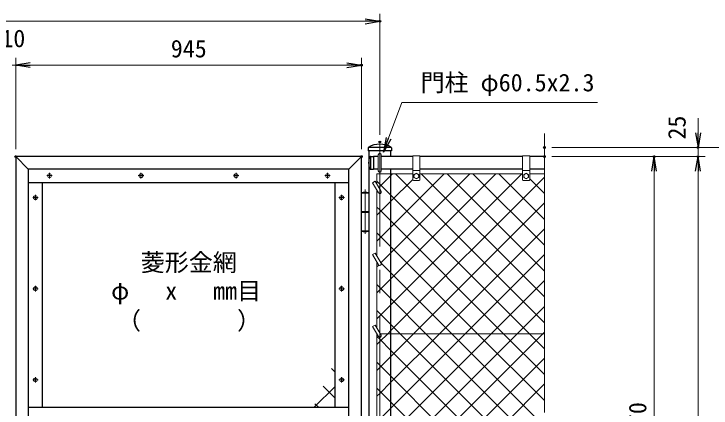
# Model space of a CAD drawing. Units: millimetres, scale not verified. Extents: x -4200 to 4200, y -2970 to 2970.
# Drawn here: x 1242 to 3148, y 274 to 1351 of the extents above; entities that cross this region are included whole.
import ezdxf
from ezdxf.enums import TextEntityAlignment as Align

# ---------------------------------------------------------------- set-up
doc = ezdxf.new("R2010")
doc.units = ezdxf.units.MM
doc.header["$LTSCALE"] = 10
doc.header["$PDMODE"] = 32
doc.header["$PDSIZE"] = 5
doc.linetypes.add('USER1', pattern=[50.8, 31.75, -6.35, 6.35, -6.35])
for name, color, linetype, lineweight in [('0-0_D-STR1', 1, 'Continuous', 25), ('0-2_D-STR3', 3, 'Continuous', 13), ('0-3_D-BMK', 2, 'USER1', 13), ('0-6_D-STR-TXT', 7, 'Continuous', 13), ('0-7_D-STR-DIM', 7, 'Continuous', 13), ('0-A_D-STR2', 7, 'Continuous', 13)]:
    doc.layers.add(name, color=color, linetype=linetype, lineweight=lineweight)
doc.layers.add('0-8_0', color=7, linetype='Continuous')
doc.layers.add('0-9_Defpoints', color=8, linetype='Continuous')
doc.styles.add('ＭＳ ゴシック', font='')
doc.styles.get('ＭＳ ゴシック').set_extended_font_data('MS Gothic')

# ---------------------------------------------------------------- blocks, each defined once
blk = doc.blocks.new('_Open')
at = {"layer": '0-8_0'}
blk.add_line((-10, 1.667), (0, 0), dxfattribs=at)
blk.add_lwpolyline([(-10, -1.667), (0, 0), (-10, 0)], dxfattribs=at)

msp = doc.modelspace()

# ---------------------------------------------------------------- linework, layer by layer
at = {"layer": '0-0_D-STR1'}
for p, q in [((2209.89, 985.42), (2209.89, 977.37)), ((2274.09, 977.37), (2209.89, 977.37)), ((2273.76, 986.37), (2210.22, 986.37)), ((2272.24, 961.37), (2272.24, 977.37)), ((2274.09, 985.42), (2274.09, 977.37)), ((1246.74, 961.37), (1246.74, 234.37)), ((2191.74, 961.37), (1246.74, 961.37)), ((1246.74, 961.37), (1280.74, 927.37)), ((2191.74, 961.37), (2157.74, 927.37)), ((2191.74, -508.63), (2191.74, 961.37)), ((2216.66, 961.87), (2224.99, 961.87)), ((2216.99, 961.87), (2216.99, 926.87)), ((2224.99, 961.87), (2224.99, 926.87)), ((2237.99, 961.37), (2224.99, 961.37)), ((2331.99, 961.37), (2245.99, 961.37)), ((2631.99, 961.37), (2351.99, 961.37)), ((2691.99, 961.37), (2651.99, 961.37)), ((1280.74, 927.37), (1280.74, 234.37)), ((2157.74, 927.37), (1280.74, 927.37)), ((2157.74, -474.63), (2157.74, 927.37)), ((2216.66, 926.87), (2224.99, 926.87)), ((2237.99, 927.37), (2224.99, 927.37)), ((2331.99, 927.37), (2245.99, 927.37)), ((2272.24, -474.63), (2272.24, 927.37)), ((2631.99, 927.37), (2351.99, 927.37)), ((2691.99, 927.37), (2651.99, 927.37)), ((2157.74, 889.37), (1280.74, 889.37)), ((1318.74, 889.37), (1318.74, 276.37)), ((2119.74, 276.37), (2119.74, 889.37)), ((1280.74, 276.37), (2157.74, 276.37))]:
    msp.add_line(p, q, dxfattribs=at)
msp.add_lwpolyline([(2211.74, 977.37), (2211.74, -793.63), (2272.24, -793.63), (2272.24, -508.63)], dxfattribs=at)
for centre, radius, start, end in [((2241.99, 934.2), 61.17, 59.14927, 120.85073), ((2211.39, 985.42), 1.5, 120.85073, 180), ((2272.59, 985.42), 1.5, 0, 59.14927), ((2247.22, 944.37), 35.72, 151.52136, 208.47864), ((2216.66, 960.87), 1, 90, 147.70173), ((2216.66, 927.87), 1, 212.29827, 270)]:
    msp.add_arc(centre, radius, start, end, dxfattribs=at)
at = {"layer": '0-2_D-STR3'}
for p, q in [((2237.99, 922.37), (2237.99, 966.37)), ((2245.99, 922.37), (2245.99, 966.37)), ((2331.99, 963.37), (2331.99, 898.37)), ((2351.99, 963.37), (2331.99, 963.37)), ((2351.99, 963.37), (2351.99, 898.37)), ((2631.99, 963.37), (2631.99, 898.37)), ((2651.99, 963.37), (2631.99, 963.37)), ((2651.99, 963.37), (2651.99, 898.37)), ((2351.99, 923.37), (2331.99, 923.37)), ((2335.49, 912.11), (2341.99, 915.87)), ((2341.99, 915.87), (2348.49, 912.11)), ((2651.99, 923.37), (2631.99, 923.37)), ((2635.49, 912.11), (2641.99, 915.87)), ((2641.99, 915.87), (2648.49, 912.11)), ((2233.99, 914.37), (2331.99, 914.37)), ((2233.99, 886.22), (2233.99, 914.37)), ((2349.99, 896.37), (2333.99, 896.37)), ((2335.49, 912.11), (2335.49, 904.63)), ((2348.49, 912.11), (2348.49, 904.63)), ((2351.99, 914.37), (2631.99, 914.37)), ((2649.99, 896.37), (2633.99, 896.37)), ((2635.49, 912.11), (2635.49, 904.63)), ((2648.49, 912.11), (2648.49, 904.63)), ((2651.99, 914.37), (2691.99, 914.37)), ((2222.6, 889.96), (2229.53, 893.96)), ((2222.6, 889.96), (2238.53, 862.37)), ((2229.53, 893.96), (2245.46, 866.37)), ((2211.74, 861.37), (2191.74, 861.37)), ((2191.74, 861.37), (2191.74, 758.37)), ((2192.24, 862.87), (2192.24, 861.37)), ((2192.24, 862.87), (2211.24, 862.87)), ((2211.24, 862.87), (2211.24, 861.37)), ((2211.74, 861.37), (2211.74, 758.37)), ((2233.99, 689.72), (2233.99, 870.22)), ((2211.74, 811.37), (2191.74, 811.37)), ((2211.74, 808.37), (2191.74, 808.37)), ((2211.74, 758.37), (2191.74, 758.37)), ((2192.24, 758.37), (2192.24, 756.87)), ((2211.24, 756.87), (2192.24, 756.87)), ((2211.24, 758.37), (2211.24, 756.87)), ((2222.6, 693.46), (2229.53, 697.46)), ((2222.6, 693.46), (2238.53, 665.87)), ((2229.53, 697.46), (2245.46, 669.87)), ((2233.99, 493.22), (2233.99, 673.72)), ((2222.6, 496.96), (2229.53, 500.96)), ((2222.6, 496.96), (2238.53, 469.37)), ((2229.53, 500.96), (2245.46, 473.37)), ((2233.99, 248.22), (2233.99, 477.22)), ((2691.99, 477.37), (2243.15, 477.37))]:
    msp.add_line(p, q, dxfattribs=at)
for points in [[(2335.49, 904.63), (2341.99, 900.87), (2348.49, 904.63)], [(2635.49, 904.63), (2641.99, 900.87), (2648.49, 904.63)]]:
    msp.add_lwpolyline(points, dxfattribs=at)
for centre, radius in [((2341.99, 908.37), 6.49), ((2641.99, 908.37), 6.49), ((1339.24, 909.37), 5.25), ((1589.24, 909.37), 5.25), ((1849.24, 909.37), 5.25), ((2099.24, 909.37), 5.25), ((1300.74, 849.37), 5.25), ((2137.74, 849.37), 5.25), ((1300.74, 600.37), 5.25), ((2137.74, 600.37), 5.25), ((1300.74, 351.37), 5.25), ((2137.74, 351.37), 5.25)]:
    msp.add_circle(centre, radius, dxfattribs=at)
for centre, radius, start, end in [((2241.99, 966.37), 4, 0, 180), ((2241.99, 922.37), 4, 180, 0), ((2333.99, 898.37), 2, 180, 270), ((2349.99, 898.37), 2, 270, 0), ((2633.99, 898.37), 2, 180, 270), ((2649.99, 898.37), 2, 270, 0), ((2201.74, 833.53), 30.83, 72.05475, 107.94525), ((2241.99, 864.37), 4, 210, 30), ((2201.74, 786.2), 30.83, 252.05475, 287.94525), ((2241.99, 667.87), 4, 210, 30), ((2241.99, 471.37), 4, 210, 30)]:
    msp.add_arc(centre, radius, start, end, dxfattribs=at)
at = {"layer": '0-3_D-BMK'}
for p, q in [((2241.99, -808.63), (2241.99, 1001.37)), ((1339.24, 916.81), (1339.24, 901.93)), ((1589.24, 916.81), (1589.24, 901.93)), ((1849.24, 916.81), (1849.24, 901.93)), ((2099.24, 916.81), (2099.24, 901.93)), ((1346.68, 909.37), (1331.8, 909.37)), ((1596.68, 909.37), (1581.8, 909.37)), ((1856.68, 909.37), (1841.8, 909.37)), ((2106.68, 909.37), (2091.8, 909.37)), ((2201.74, 871.07), (2201.74, 750.64)), ((1308.18, 849.37), (1293.3, 849.37)), ((1300.74, 856.81), (1300.74, 841.93)), ((2145.18, 849.37), (2130.3, 849.37)), ((2137.74, 856.81), (2137.74, 841.93)), ((1308.18, 600.37), (1293.3, 600.37)), ((1300.74, 607.81), (1300.74, 592.93)), ((2145.18, 600.37), (2130.3, 600.37)), ((2137.74, 607.81), (2137.74, 592.93)), ((1308.18, 351.37), (1293.3, 351.37)), ((1300.74, 358.81), (1300.74, 343.93)), ((2145.18, 351.37), (2130.3, 351.37)), ((2137.74, 358.81), (2137.74, 343.93))]:
    msp.add_line(p, q, dxfattribs=at)
at = {"layer": '0-6_D-STR-TXT'}
msp.add_lwpolyline([(2837.38, 1109.37), (2302.7, 1109.37), (2252.68, 975.81)], dxfattribs=at)
at = {"layer": '0-7_D-STR-DIM'}
for p, q in [((2241.99, 1021.37), (2241.99, 1351.37)), ((281.99, 1331.37), (2201.99, 1331.37)), ((1246.74, 981.37), (1246.74, 1231.37)), ((1246.74, 981.37), (1246.74, 1231.37)), ((2191.74, 981.37), (2191.74, 1231.37)), ((1246.74, 1211.37), (1237.24, 1211.37)), ((1286.74, 1211.37), (2151.74, 1211.37)), ((1286.74, 1211.37), (1326.74, 1211.37)), ((3111.99, 1026.37), (3111.99, 1066.37)), ((2691.99, 262.02), (2691.99, 1024.37)), ((2711.99, 986.37), (3251.99, 986.37)), ((2711.99, 986.37), (3131.99, 986.37)), ((3111.99, 961.37), (3111.99, 986.37)), ((2711.99, 961.37), (3011.99, 961.37)), ((2711.99, 961.37), (3131.99, 961.37)), ((2711.99, 961.37), (3131.99, 961.37)), ((2991.99, -468.63), (2991.99, 921.37)), ((3111.99, -498.63), (3111.99, 921.37)), ((3111.99, 921.37), (3111.99, 881.37))]:
    msp.add_line(p, q, dxfattribs=at)
at = {"layer": '0-9_Defpoints'}
for p in [(2241.99, 1331.37), (2191.74, 1211.37), (2241.99, 1001.37), (2691.99, 986.37), (3111.99, 986.37), (1246.74, 961.37), (2191.74, 961.37), (2691.99, 961.37), (2991.99, 961.37), (3111.99, 961.37)]:
    msp.add_point(p, dxfattribs=at)
at = {"layer": '0-A_D-STR2'}
for p, q in [((2272.24, 627.28), (2559.33, 914.37)), ((2272.24, 556.57), (2630.04, 914.37)), ((2691.99, 507.09), (2284.71, 914.37)), ((2691.99, 577.8), (2355.42, 914.37)), ((2691.99, 648.51), (2426.13, 914.37)), ((2691.99, 719.22), (2496.84, 914.37)), ((2691.99, 789.93), (2567.55, 914.37)), ((2691.99, 860.64), (2651.99, 900.64)), ((2241.99, 815.67), (2233.99, 823.67)), ((2334.46, 477.37), (2691.99, 834.9)), ((2272.24, 785.42), (2241.99, 815.67)), ((2580.29, 477.37), (2272.24, 785.42)), ((2405.17, 477.37), (2691.99, 764.19)), ((2241.99, 744.95), (2233.99, 752.95)), ((2272.24, 714.7), (2241.99, 744.95)), ((2509.58, 477.37), (2272.24, 714.7)), ((2233.99, 659.74), (2239.24, 664.99)), ((2241.99, 603.53), (2233.99, 611.53)), ((2241.99, 597.03), (2272.24, 627.28)), ((2546.59, 477.37), (2691.99, 622.77)), ((2233.99, 589.03), (2241.99, 597.03)), ((2272.24, 573.28), (2241.99, 603.53)), ((2368.16, 477.37), (2272.24, 573.28)), ((2241.99, 526.32), (2272.24, 556.57)), ((2241.99, 532.82), (2233.99, 540.82)), ((2617.3, 477.37), (2691.99, 552.06)), ((2233.99, 518.32), (2241.99, 526.32)), ((2272.24, 502.57), (2241.99, 532.82)), ((2297.45, 477.37), (2272.24, 502.57)), ((2272.24, 415.15), (2334.46, 477.37)), ((2272.24, 344.44), (2405.17, 477.37)), ((2272.24, 203.02), (2546.59, 477.37)), ((2272.24, 132.31), (2617.3, 477.37)), ((2272.24, 61.6), (2688.01, 477.37)), ((2691.99, 82.82), (2297.45, 477.37)), ((2691.99, 153.53), (2368.16, 477.37)), ((2691.99, 294.95), (2509.58, 477.37)), ((2691.99, 365.67), (2580.29, 477.37)), ((2688.01, 477.37), (2691.99, 481.35)), ((2241.99, 384.9), (2272.24, 415.15)), ((2119.74, 372.23), (2109.7, 382.27)), ((2241.99, 391.4), (2233.99, 399.4)), ((2233.99, 376.9), (2241.99, 384.9)), ((2272.24, 361.15), (2241.99, 391.4)), ((2241.99, 314.19), (2272.24, 344.44)), ((2646.03, -12.63), (2272.24, 361.15)), ((2062.75, 276.37), (2119.74, 333.36)), ((2119.74, 301.52), (2087.22, 334.04)), ((2241.99, 320.69), (2233.99, 328.69)), ((2339.43, -12.63), (2691.99, 339.93)), ((2233.99, 306.19), (2241.99, 314.19)), ((2272.24, 290.44), (2241.99, 320.69)), ((2575.31, -12.63), (2272.24, 290.44)), ((2074.18, 276.37), (2064.73, 285.82))]:
    msp.add_line(p, q, dxfattribs=at)
for points in [[(2233.99, 730.45), (2241.99, 738.45), (2272.24, 768.7), (2417.9, 914.37)], [(2233.99, 447.61), (2241.99, 455.61), (2263.75, 477.37), (2272.24, 485.86), (2691.99, 905.61)], [(2233.99, 801.16), (2241.99, 809.16), (2272.24, 839.41), (2331.99, 899.16)], [(2239.24, 877.13), (2241.99, 879.88), (2272.24, 910.13), (2276.48, 914.37)], [(2244.96, 670.72), (2272.24, 697.99), (2488.61, 914.37)], [(2691.99, 436.38), (2651, 477.37), (2272.24, 856.13), (2241.99, 886.38), (2233.99, 894.38)], [(2238.66, 240.14), (2241.99, 243.48), (2272.24, 273.73), (2475.88, 477.37), (2691.99, 693.48)], [(2683.1, 233.13), (2438.87, 477.37), (2272.24, 643.99), (2244.21, 672.03)], [(2691.99, 12.11), (2272.24, 431.86), (2241.99, 462.11), (2233.99, 470.11)], [(2233.99, -47.36), (2241.99, -39.36), (2268.72, -12.63), (2272.24, -9.11), (2691.99, 410.64)]]:
    msp.add_lwpolyline(points, dxfattribs=at)

# ---------------------------------------------------------------- block references
at = {"layer": '0-6_D-STR-TXT', "xscale": 4, "yscale": 4, "rotation": 249.46512}
msp.add_blockref('_Open', (2251.97, 973.94), dxfattribs=at)
at = {"layer": '0-7_D-STR-DIM', "xscale": 4, "yscale": 4}
for p in [(2241.99, 1331.37), (2191.74, 1211.37)]:
    msp.add_blockref('_Open', p, dxfattribs=at)
for p, rotation in [((1246.74, 1211.37), 180), ((1246.74, 1211.37), 180), ((3111.99, 986.37), 270), ((2991.99, 961.37), 90), ((3111.99, 961.37), 90), ((3111.99, 961.37), 90)]:
    msp.add_blockref('_Open', p, dxfattribs=dict(at, rotation=rotation))

# ---------------------------------------------------------------- texts
at = {"layer": '0-6_D-STR-TXT', "style": 'ＭＳ ゴシック'}
for s, p in [('門柱 φ60.5x2.3', (2353.63, 1125.38)), ('菱形金網', (1588.79, 633.77)), ('φ\u3000 x\u3000 mm目', (1507.57, 556.18)), ('（\u3000\u3000\u3000\u3000）', (1523.82, 474.53))]:
    msp.add_text(s, height=48.09, dxfattribs=at).set_placement(p, align=Align.BOTTOM_LEFT)
at = {"layer": '0-7_D-STR-DIM', "style": 'ＭＳ ゴシック'}
for s, p in [('10', (1207.59, 1246.12)), ('945', (1670.77, 1218.12))]:
    msp.add_text(s, height=48.09, dxfattribs=at).set_placement(p, align=Align.BOTTOM_LEFT)
for s, p in [('25', (3092.6, 1008.01)), ('1470', (2985.24, 159.47))]:
    msp.add_text(s, height=48.09, rotation=90, dxfattribs=at).set_placement(p, align=Align.BOTTOM_LEFT)

doc.saveas('drawing.dxf')
